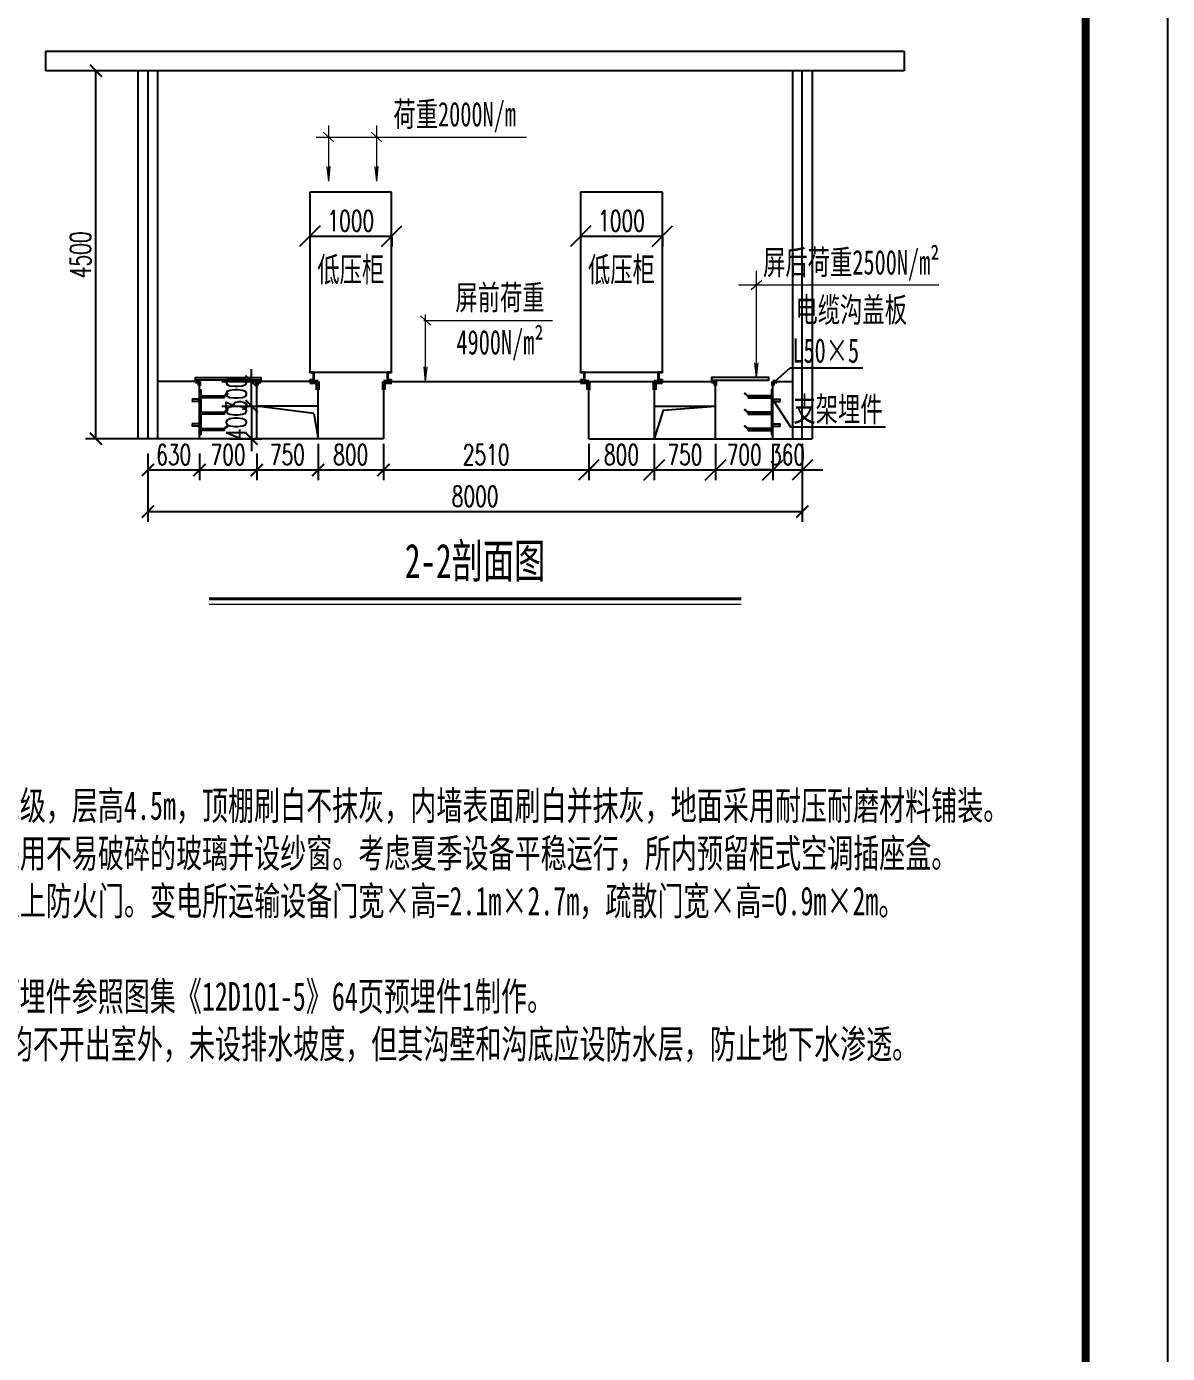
# Model space of a CAD drawing. Header units: millimetres. Extents: x -24326 to 675674, y 148048 to 606396.
# Drawn here: x 641424 to 655374, y 178833 to 195060 of the extents above; entities that cross this region are included whole.
import ezdxf
from ezdxf.enums import TextEntityAlignment as Align

# ---------------------------------------------------------------- set-up
doc = ezdxf.new("R2010")
doc.units = ezdxf.units.MM
doc.linetypes.add('CENTER', pattern=[2, 1.25, -0.25, 0.25, -0.25])
doc.linetypes.add('常规', pattern=[20, 10, 0, 10])
for name, color, linetype, lineweight in [('CAXA0', 7, 'Continuous', 70), ('CAXA0层', 7, 'Continuous', 25), ('SW', 8, 'Continuous', 20), ('中心线', 1, 'CENTER', 20), ('电辅助1', 7, 'Continuous', 0)]:
    doc.layers.add(name, color=color, linetype=linetype, lineweight=lineweight)
for name, color, linetype in [('动力平面导线层', 3, '常规'), ('动力平面设备层', 1, 'Continuous'), ('图框', 7, 'Continuous'), ('文字', 7, 'Continuous'), ('照明平面导线层', 3, 'Continuous'), ('照明平面设备层', 1, 'Continuous'), ('绘制实体层', 7, 'Continuous')]:
    doc.layers.add(name, color=color, linetype=linetype)
doc.styles.add('BcDimText', font='txt.shx', dxfattribs={"width": 0.667, "height": 250, "bigfont": 'hztxt.shx'})
doc.styles.add('EESLTYPE', font='TXT.shx')
doc.styles.add('标准', font='NSimSun.ttf', dxfattribs={"width": 0.667})
doc.linetypes.add('组180_避雷线', pattern='A,1000,["X",EESLTYPE,S=200,R=-180,X=200,Y=100],500', length=1500)
doc.dimstyles.new('BC_DIMLFAC_Arch_100.0000_1.0000_1.0000_0_MM_0_1.5000', dxfattribs={"dimtxt": 250, "dimasz": 150, "dimexe": 125, "dimexo": 62.5, "dimgap": 62.5, "dimtad": 1, "dimdec": 0, "dimzin": 0, "dimdsep": 46, "dimtxsty": 'BcDimText', "dimblk": 'ARCHTICK', "dimcen": 250, "dimadec": 0, "dimazin": 0, "dimtfac": 1, "dimtdec": 4, "dimtix": 1, "dimtmove": 0, "dimatfit": 3, "dimfxl": 1, "dimtolj": 1, "dimtzin": 0, "dimarcsym": 0})
doc.dimstyles.new('BC_DIMLFAC_Arch_100.0000_1.0000_1.0000_0_MM_0_2.5000', dxfattribs={"dimtxt": 250, "dimasz": 250, "dimexe": 125, "dimexo": 62.5, "dimgap": 62.5, "dimtad": 1, "dimdec": 0, "dimzin": 0, "dimdsep": 46, "dimtxsty": 'BcDimText', "dimblk": 'OBLIQUE', "dimcen": 250, "dimadec": 0, "dimazin": 0, "dimtfac": 1, "dimtdec": 4, "dimtix": 1, "dimtmove": 0, "dimatfit": 3, "dimfxl": 1, "dimtolj": 1, "dimtzin": 0, "dimarcsym": 0})

# ---------------------------------------------------------------- blocks, each defined once
blk = doc.blocks.new('_ArchTick')
at = {"color": 0, "linetype": 'ByBlock', "const_width": 0.15}
blk.add_lwpolyline([(-0.5, -0.5), (0.5, 0.5)], dxfattribs=at)
blk = doc.blocks.new('*D183')
at = {"layer": 'Defpoints', "color": 0, "linetype": 'ByBlock', "transparency": 16777216}
for p in [(643538, 189900), (644238, 189900), (644238, 189637)]:
    blk.add_point(p, dxfattribs=at)
at = {"layer": '动力平面导线层', "color": 0, "linetype": 'ByBlock', "lineweight": -2, "transparency": 16777216}
for p, q in [((643538, 189838), (643538, 189512)), ((644238, 189838), (644238, 189512)), ((643538, 189637), (644238, 189637))]:
    blk.add_line(p, q, dxfattribs=at)
at = {"layer": '动力平面导线层', "color": 0, "linetype": 'ByBlock', "lineweight": -2, "transparency": 16777216, "xscale": 150, "yscale": 150, "zscale": 150}
for p, rotation in [((643538, 189637), 180.0033482672131), ((644238, 189637), 0.003348267213036236)]:
    blk.add_blockref('_ArchTick', p, dxfattribs=dict(at, rotation=rotation))
at = {"layer": '动力平面导线层', "color": 0, "linetype": 'ByBlock', "transparency": 16777216, "insert": (643888, 189824), "char_height": 250, "attachment_point": 5, "rotation": 0.0033, "style": 'BcDimText'}
blk.add_mtext('\\A1;700', dxfattribs=at)
blk = doc.blocks.new('*D184')
at = {"layer": 'Defpoints', "color": 0, "linetype": 'ByBlock', "transparency": 16777216}
for p in [(644238, 189900), (644988, 189900), (644988, 189637)]:
    blk.add_point(p, dxfattribs=at)
at = {"layer": '动力平面导线层', "color": 0, "linetype": 'ByBlock', "lineweight": -2, "transparency": 16777216}
for p, q in [((644238, 189838), (644238, 189512)), ((644988, 189838), (644988, 189512)), ((644238, 189637), (644988, 189637))]:
    blk.add_line(p, q, dxfattribs=at)
at = {"layer": '动力平面导线层', "color": 0, "linetype": 'ByBlock', "lineweight": -2, "transparency": 16777216, "xscale": 150, "yscale": 150, "zscale": 150}
for p, rotation in [((644238, 189637), 179.9966354627992), ((644988, 189637), 359.9966354627993)]:
    blk.add_blockref('_ArchTick', p, dxfattribs=dict(at, rotation=rotation))
at = {"layer": '动力平面导线层', "color": 0, "linetype": 'ByBlock', "transparency": 16777216, "insert": (644613, 189824), "char_height": 250, "attachment_point": 5, "rotation": 359.9966, "style": 'BcDimText'}
blk.add_mtext('\\A1;750', dxfattribs=at)
blk = doc.blocks.new('*D185')
at = {"layer": 'Defpoints', "color": 0, "linetype": 'ByBlock', "transparency": 16777216}
for p in [(650908, 189734), (642908, 189637), (650908, 189128)]:
    blk.add_point(p, dxfattribs=at)
at = {"layer": '动力平面导线层', "color": 0, "linetype": 'ByBlock', "lineweight": -2, "transparency": 16777216}
for p, q in [((642908, 189574), (642908, 189003)), ((650908, 189672), (650908, 189003)), ((642908, 189128), (650908, 189128))]:
    blk.add_line(p, q, dxfattribs=at)
at = {"layer": '动力平面导线层', "color": 0, "linetype": 'ByBlock', "lineweight": -2, "transparency": 16777216, "xscale": 150, "yscale": 150, "zscale": 150, "rotation": 180}
blk.add_blockref('_ArchTick', (642908, 189128), dxfattribs=at)
at = {"layer": '动力平面导线层', "color": 0, "linetype": 'ByBlock', "lineweight": -2, "transparency": 16777216, "xscale": 150, "yscale": 150, "zscale": 150}
blk.add_blockref('_ArchTick', (650908, 189128), dxfattribs=at)
at = {"layer": '动力平面导线层', "color": 0, "linetype": 'ByBlock', "transparency": 16777216, "insert": (646908, 189315), "char_height": 250, "attachment_point": 5, "style": 'BcDimText'}
blk.add_mtext('\\A1;8000', dxfattribs=at)
blk = doc.blocks.new('*D186')
at = {"layer": 'Defpoints', "color": 0, "linetype": 'ByBlock', "transparency": 16777216}
for p in [(643849, 190418), (643849, 190019), (644175, 190019)]:
    blk.add_point(p, dxfattribs=at)
at = {"layer": '动力平面设备层', "color": 0, "linetype": 'ByBlock', "lineweight": -2, "transparency": 16777216}
for p, q in [((644175, 190418), (644175, 190568)), ((643911, 190418), (644300, 190418)), ((644175, 190418), (644175, 190019)), ((643911, 190019), (644300, 190019)), ((644175, 190019), (644175, 189869))]:
    blk.add_line(p, q, dxfattribs=at)
at = {"layer": '动力平面设备层', "color": 0, "linetype": 'ByBlock', "lineweight": -2, "transparency": 16777216, "xscale": 150, "yscale": 150, "zscale": 150}
for p, rotation in [((644175, 190418), 270), ((644175, 190019), 90)]:
    blk.add_blockref('_ArchTick', p, dxfattribs=dict(at, rotation=rotation))
at = {"layer": '动力平面设备层', "color": 0, "linetype": 'ByBlock', "lineweight": -3, "transparency": 16777216, "insert": (643988, 190219), "char_height": 250, "attachment_point": 5, "rotation": 90, "style": 'BcDimText'}
blk.add_mtext('\\A1;400', dxfattribs=at)
blk = doc.blocks.new('*D187')
at = {"layer": 'Defpoints', "color": 0, "transparency": 16777216}
for p in [(643749, 190718), (644175, 190718), (643749, 190418)]:
    blk.add_point(p, dxfattribs=at)
at = {"layer": '动力平面导线层', "color": 0, "lineweight": -2, "transparency": 16777216}
for p, q in [((644175, 190718), (644175, 190868)), ((643811, 190718), (644300, 190718)), ((644175, 190418), (644175, 190718)), ((643811, 190418), (644300, 190418)), ((644175, 190418), (644175, 190268))]:
    blk.add_line(p, q, dxfattribs=at)
at = {"layer": '动力平面导线层', "color": 0, "lineweight": -2, "transparency": 16777216, "xscale": 150, "yscale": 150, "zscale": 150}
for p, rotation in [((644175, 190718), 270), ((644175, 190418), 90)]:
    blk.add_blockref('_ArchTick', p, dxfattribs=dict(at, rotation=rotation))
at = {"layer": '动力平面导线层', "color": 0, "transparency": 16777216, "insert": (643988, 190568), "char_height": 250, "attachment_point": 5, "rotation": 90, "style": 'BcDimText'}
blk.add_mtext('\\A1;300', dxfattribs=at)
blk = doc.blocks.new('*D188')
at = {"layer": 'Defpoints', "color": 0, "linetype": 'ByBlock', "transparency": 16777216}
for p in [(644988, 190019), (645788, 190019), (645788, 189637)]:
    blk.add_point(p, dxfattribs=at)
at = {"layer": '动力平面导线层', "color": 0, "linetype": 'ByBlock', "lineweight": -2, "transparency": 16777216}
for p, q in [((644988, 189956), (644988, 189512)), ((645788, 189956), (645788, 189512)), ((644988, 189637), (645788, 189637))]:
    blk.add_line(p, q, dxfattribs=at)
at = {"layer": '动力平面导线层', "color": 0, "linetype": 'ByBlock', "lineweight": -2, "transparency": 16777216, "xscale": 150, "yscale": 150, "zscale": 150, "rotation": 180}
blk.add_blockref('_ArchTick', (644988, 189637), dxfattribs=at)
at = {"layer": '动力平面导线层', "color": 0, "linetype": 'ByBlock', "lineweight": -2, "transparency": 16777216, "xscale": 150, "yscale": 150, "zscale": 150}
blk.add_blockref('_ArchTick', (645788, 189637), dxfattribs=at)
at = {"layer": '动力平面导线层', "color": 0, "linetype": 'ByBlock', "transparency": 16777216, "insert": (645388, 189824), "char_height": 250, "attachment_point": 5, "style": 'BcDimText'}
blk.add_mtext('\\A1;800', dxfattribs=at)
blk = doc.blocks.new('GHD')
at = {"layer": '文字', "color": 0, "linetype": 'ByBlock', "lineweight": 50}
for p, q in [((-50, 0), (0, 0)), ((-50, 0), (-50, -5)), ((0, 0), (0, -50)), ((-50, -5), (-5, -5)), ((-5, -5), (-5, -50)), ((-5, -50), (0, -50))]:
    blk.add_line(p, q, dxfattribs=at)
blk = doc.blocks.new('*D189')
at = {"layer": 'Defpoints', "color": 0, "linetype": 'ByBlock', "transparency": 16777216}
for p in [(645788, 190019), (648298, 190019), (648298, 189637)]:
    blk.add_point(p, dxfattribs=at)
at = {"layer": '动力平面导线层', "color": 0, "linetype": 'ByBlock', "lineweight": -2, "transparency": 16777216}
for p, q in [((645788, 189956), (645788, 189512)), ((648298, 189956), (648298, 189512)), ((645788, 189637), (648298, 189637))]:
    blk.add_line(p, q, dxfattribs=at)
at = {"layer": '动力平面导线层', "color": 0, "linetype": 'ByBlock', "lineweight": -2, "transparency": 16777216, "xscale": 150, "yscale": 150, "zscale": 150, "rotation": 180}
blk.add_blockref('_ArchTick', (645788, 189637), dxfattribs=at)
at = {"layer": '动力平面导线层', "color": 0, "linetype": 'ByBlock', "lineweight": -2, "transparency": 16777216, "xscale": 150, "yscale": 150, "zscale": 150}
blk.add_blockref('_ArchTick', (648298, 189637), dxfattribs=at)
at = {"layer": '动力平面导线层', "color": 0, "linetype": 'ByBlock', "transparency": 16777216, "insert": (647043, 189824), "char_height": 250, "attachment_point": 5, "style": 'BcDimText'}
blk.add_mtext('\\A1;2510', dxfattribs=at)
blk = doc.blocks.new('_Oblique')
at = {"color": 0, "linetype": 'ByBlock', "lineweight": -2}
blk.add_line((-0.5, -0.5), (0.5, 0.5), dxfattribs=at)
blk = doc.blocks.new('*D190')
at = {"layer": 'Defpoints', "color": 0, "transparency": 16777216}
for p in [(648298, 190019), (649098, 190019), (649098, 189637)]:
    blk.add_point(p, dxfattribs=at)
at = {"layer": '照明平面导线层', "color": 0, "lineweight": -2, "transparency": 16777216}
for p, q in [((648298, 189956), (648298, 189512)), ((649098, 189956), (649098, 189512)), ((648298, 189637), (649098, 189637))]:
    blk.add_line(p, q, dxfattribs=at)
at = {"layer": '照明平面导线层', "color": 0, "lineweight": -2, "transparency": 16777216, "xscale": 250, "yscale": 250, "zscale": 250, "rotation": 180}
blk.add_blockref('_Oblique', (648298, 189637), dxfattribs=at)
at = {"layer": '照明平面导线层', "color": 0, "lineweight": -2, "transparency": 16777216, "xscale": 250, "yscale": 250, "zscale": 250}
blk.add_blockref('_Oblique', (649098, 189637), dxfattribs=at)
at = {"layer": '照明平面导线层', "color": 0, "lineweight": -3, "transparency": 16777216, "insert": (648698, 189824), "char_height": 250, "attachment_point": 5, "style": 'BcDimText'}
blk.add_mtext('\\A1;800', dxfattribs=at)
blk = doc.blocks.new('*D191')
at = {"layer": 'Defpoints', "color": 0, "transparency": 16777216}
for p in [(649098, 190019), (649848, 190019), (649848, 189637)]:
    blk.add_point(p, dxfattribs=at)
at = {"layer": '照明平面导线层', "color": 0, "lineweight": -2, "transparency": 16777216}
for p, q in [((649098, 189956), (649098, 189512)), ((649848, 189956), (649848, 189512)), ((649098, 189637), (649848, 189637))]:
    blk.add_line(p, q, dxfattribs=at)
at = {"layer": '照明平面导线层', "color": 0, "lineweight": -2, "transparency": 16777216, "xscale": 250, "yscale": 250, "zscale": 250, "rotation": 180}
blk.add_blockref('_Oblique', (649098, 189637), dxfattribs=at)
at = {"layer": '照明平面导线层', "color": 0, "lineweight": -2, "transparency": 16777216, "xscale": 250, "yscale": 250, "zscale": 250}
blk.add_blockref('_Oblique', (649848, 189637), dxfattribs=at)
at = {"layer": '照明平面导线层', "color": 0, "lineweight": -3, "transparency": 16777216, "insert": (649473, 189824), "char_height": 250, "attachment_point": 5, "style": 'BcDimText'}
blk.add_mtext('\\A1;750', dxfattribs=at)
blk = doc.blocks.new('*D192')
at = {"layer": 'Defpoints', "color": 0, "transparency": 16777216}
for p in [(649848, 190019), (650548, 190019), (650548, 189637)]:
    blk.add_point(p, dxfattribs=at)
at = {"layer": '照明平面导线层', "color": 0, "lineweight": -2, "transparency": 16777216}
for p, q in [((649848, 189956), (649848, 189512)), ((650548, 189956), (650548, 189512)), ((649848, 189637), (650548, 189637))]:
    blk.add_line(p, q, dxfattribs=at)
at = {"layer": '照明平面导线层', "color": 0, "lineweight": -2, "transparency": 16777216, "xscale": 250, "yscale": 250, "zscale": 250, "rotation": 180}
blk.add_blockref('_Oblique', (649848, 189637), dxfattribs=at)
at = {"layer": '照明平面导线层', "color": 0, "lineweight": -2, "transparency": 16777216, "xscale": 250, "yscale": 250, "zscale": 250}
blk.add_blockref('_Oblique', (650548, 189637), dxfattribs=at)
at = {"layer": '照明平面导线层', "color": 0, "lineweight": -3, "transparency": 16777216, "insert": (650198, 189824), "char_height": 250, "attachment_point": 5, "style": 'BcDimText'}
blk.add_mtext('\\A1;700', dxfattribs=at)
blk = doc.blocks.new('*D193')
at = {"layer": 'Defpoints', "color": 0, "transparency": 16777216}
for p in [(650548, 190019), (650908, 190019), (650908, 189637)]:
    blk.add_point(p, dxfattribs=at)
at = {"layer": '照明平面导线层', "color": 0, "lineweight": -2, "transparency": 16777216}
for p, q in [((650548, 189956), (650548, 189512)), ((650908, 189956), (650908, 189512)), ((650548, 189637), (650298, 189637)), ((650548, 189637), (650908, 189637)), ((650908, 189637), (651158, 189637))]:
    blk.add_line(p, q, dxfattribs=at)
at = {"layer": '照明平面导线层', "color": 0, "lineweight": -2, "transparency": 16777216, "xscale": 250, "yscale": 250, "zscale": 250}
blk.add_blockref('_Oblique', (650548, 189637), dxfattribs=at)
at = {"layer": '照明平面导线层', "color": 0, "lineweight": -2, "transparency": 16777216, "xscale": 250, "yscale": 250, "zscale": 250, "rotation": 180}
blk.add_blockref('_Oblique', (650908, 189637), dxfattribs=at)
at = {"layer": '照明平面导线层', "color": 0, "lineweight": -3, "transparency": 16777216, "insert": (650728, 189824), "char_height": 250, "attachment_point": 5, "style": 'BcDimText'}
blk.add_mtext('\\A1;360', dxfattribs=at)
blk = doc.blocks.new('*D194')
at = {"layer": 'Defpoints', "color": 0, "linetype": 'ByBlock', "transparency": 16777216}
for p in [(642908, 189900), (643538, 189900), (643538, 189637)]:
    blk.add_point(p, dxfattribs=at)
at = {"layer": '动力平面导线层', "color": 0, "linetype": 'ByBlock', "lineweight": -2, "transparency": 16777216}
for p, q in [((642908, 189838), (642908, 189512)), ((643538, 189838), (643538, 189512)), ((642908, 189637), (643538, 189637))]:
    blk.add_line(p, q, dxfattribs=at)
at = {"layer": '动力平面导线层', "color": 0, "linetype": 'ByBlock', "lineweight": -2, "transparency": 16777216, "xscale": 150, "yscale": 150, "zscale": 150}
for p, rotation in [((642908, 189637), 180.0037205223427), ((643538, 189637), 0.003720522342726344)]:
    blk.add_blockref('_ArchTick', p, dxfattribs=dict(at, rotation=rotation))
at = {"layer": '动力平面导线层', "color": 0, "linetype": 'ByBlock', "transparency": 16777216, "insert": (643223, 189824), "char_height": 250, "attachment_point": 5, "rotation": 0.0037, "style": 'BcDimText'}
blk.add_mtext('\\A1;630', dxfattribs=at)
blk = doc.blocks.new('*D195')
at = {"layer": 'Defpoints', "color": 0, "transparency": 16777216}
for p in [(644888, 192553), (645888, 192553), (645888, 192496)]:
    blk.add_point(p, dxfattribs=at)
at = {"layer": '照明平面导线层', "color": 0, "lineweight": -2, "transparency": 16777216}
for p, q in [((644888, 192496), (645888, 192496)), ((644888, 192490), (644888, 192371)), ((645888, 192490), (645888, 192371))]:
    blk.add_line(p, q, dxfattribs=at)
at = {"layer": '照明平面导线层', "color": 0, "lineweight": -2, "transparency": 16777216, "xscale": 250, "yscale": 250, "zscale": 250, "rotation": 180}
blk.add_blockref('_Oblique', (644888, 192496), dxfattribs=at)
at = {"layer": '照明平面导线层', "color": 0, "lineweight": -2, "transparency": 16777216, "xscale": 250, "yscale": 250, "zscale": 250}
blk.add_blockref('_Oblique', (645888, 192496), dxfattribs=at)
at = {"layer": '照明平面导线层', "color": 0, "lineweight": -3, "transparency": 16777216, "insert": (645388, 192684), "char_height": 250, "attachment_point": 5, "style": 'BcDimText'}
blk.add_mtext('\\A1;1000', dxfattribs=at)
blk = doc.blocks.new('*D196')
at = {"layer": 'Defpoints', "color": 0, "transparency": 16777216}
for p in [(648198, 192553), (649198, 192553), (649198, 192496)]:
    blk.add_point(p, dxfattribs=at)
at = {"layer": '照明平面导线层', "color": 0, "lineweight": -2, "transparency": 16777216}
for p, q in [((648198, 192496), (649198, 192496)), ((648198, 192490), (648198, 192371)), ((649198, 192490), (649198, 192371))]:
    blk.add_line(p, q, dxfattribs=at)
at = {"layer": '照明平面导线层', "color": 0, "lineweight": -2, "transparency": 16777216, "xscale": 250, "yscale": 250, "zscale": 250, "rotation": 180}
blk.add_blockref('_Oblique', (648198, 192496), dxfattribs=at)
at = {"layer": '照明平面导线层', "color": 0, "lineweight": -2, "transparency": 16777216, "xscale": 250, "yscale": 250, "zscale": 250}
blk.add_blockref('_Oblique', (649198, 192496), dxfattribs=at)
at = {"layer": '照明平面导线层', "color": 0, "lineweight": -3, "transparency": 16777216, "insert": (648698, 192684), "char_height": 250, "attachment_point": 5, "style": 'BcDimText'}
blk.add_mtext('\\A1;1000', dxfattribs=at)
blk = doc.blocks.new('*D197')
at = {"color": 0, "lineweight": -2, "transparency": 16777216}
for p, q in [((642726, 194519), (642146, 194519)), ((642271, 190019), (642271, 194519)), ((642726, 190019), (642146, 190019))]:
    blk.add_line(p, q, dxfattribs=at)
at = {"layer": 'Defpoints', "color": 0, "transparency": 16777216}
for p in [(642271, 194519), (642788, 194519), (642788, 190019)]:
    blk.add_point(p, dxfattribs=at)
at = {"color": 0, "lineweight": -2, "transparency": 16777216, "xscale": 150, "yscale": 150, "zscale": 150}
for p, rotation in [((642271, 194519), 90), ((642271, 190019), 270)]:
    blk.add_blockref('_ArchTick', p, dxfattribs=dict(at, rotation=rotation))
at = {"color": 0, "transparency": 16777216, "insert": (642083, 192269), "char_height": 250, "attachment_point": 5, "rotation": 90, "style": 'BcDimText'}
blk.add_mtext('\\A1;4500', dxfattribs=at)

msp = doc.modelspace()

# ---------------------------------------------------------------- linework, layer by layer
at = {"color": 0}
msp.add_line((644988.2, 190718.3), (644238.1, 190718.3), dxfattribs=at)
at = {"color": 2}
for p, q in [((643554.7, 190068.8), (643538.1, 190068.8)), ((650531.6, 190068.8), (650548.2, 190068.8))]:
    msp.add_line(p, q, dxfattribs=at)
for points in [[(643538.1, 190068.8), (643538.1, 190618.8), (643554.7, 190618.8), (643554.7, 190068.8)], [(650548.2, 190068.8), (650548.2, 190618.8), (650531.6, 190618.8), (650531.6, 190068.8)]]:
    msp.add_lwpolyline(points, dxfattribs=at)
at = {"layer": 'CAXA0', "linetype": 'ByBlock', "lineweight": 0}
for p, q in [((645054.7, 193763.4), (645182.4, 193650.2)), ((645118.6, 193169.7), (645118.6, 193849.1)), ((645641.1, 193763.4), (645768.7, 193650.2)), ((645704.9, 193169.9), (645704.9, 193849.1)), ((644964.2, 193706.8), (647537.9, 193706.8)), ((645118.6, 193169.7), (645099.4, 193348.5)), ((645118.6, 193169.7), (645136.3, 193348.5)), ((645704.9, 193169.9), (645685.7, 193348.8)), ((645704.9, 193169.9), (645722.6, 193348.8)), ((650348.2, 190766.6), (650348.2, 192072.8)), ((652579.6, 191895.8), (650130.6, 191895.8)), ((650412, 191952.4), (650284.4, 191839.2)), ((646238.8, 191521.9), (646366.4, 191408.7)), ((646302.6, 190718.8), (646302.6, 191536.7)), ((646281.3, 191465.3), (647853.9, 191465.3)), ((646302.6, 190718.8), (646283.5, 190897.7)), ((646302.6, 190718.8), (646320.3, 190897.7)), ((650348.2, 190766.6), (650330.4, 190945.5)), ((650348.2, 190766.6), (650367.3, 190945.5))]:
    msp.add_line(p, q, dxfattribs=at)
at = {"layer": 'CAXA0层', "color": 2, "linetype": 'ByBlock', "lineweight": 40}
msp.add_line((643655, 188060.4), (650161.3, 188060.4), dxfattribs=at)
at = {"layer": 'CAXA0层', "color": 2, "linetype": 'ByBlock', "lineweight": 0}
msp.add_line((643655, 187995), (650161.3, 187995), dxfattribs=at)
at = {"layer": '中心线', "linetype": 'ByBlock', "lineweight": 25, "ltscale": 10}
for p, q in [((642908.1, 194517.7), (642908.1, 190018.7)), ((650908.2, 190018.7), (650908.2, 194517.7))]:
    msp.add_line(p, q, dxfattribs=at)
at = {"layer": '动力平面导线层', "color": 0, "linetype": 'ByBlock'}
for p, q in [((641661.1, 194757.7), (652155.3, 194757.7)), ((641661.1, 194517.7), (641661.1, 194757.7)), ((652155.3, 194757.7), (652155.3, 194517.7)), ((652155.3, 194517.7), (641661.1, 194517.7))]:
    msp.add_line(p, q, dxfattribs=at)
at = {"layer": '动力平面设备层', "color": 0, "linetype": 'ByBlock', "lineweight": -3, "ltscale": 100}
for p, q in [((643538.1, 190718.3), (643028.1, 190718.3)), ((643538.1, 190018.7), (643538.1, 190718.3)), ((644238.2, 190018.7), (644238.2, 190718.3)), ((644988.2, 190018.7), (644988.2, 190718.3)), ((648298.1, 190018.7), (648298.1, 190718.3)), ((649848.1, 190018.7), (649848.1, 190718.3)), ((650548.1, 190018.7), (650548.1, 190718.3)), ((650548.1, 190718.3), (650788.1, 190718.3))]:
    msp.add_line(p, q, dxfattribs=at)
at = {"layer": '图框', "linetype": 'Continuous', "lineweight": 100, "const_width": 100}
msp.add_lwpolyline([(598473.6, 168047.8), (654373.6, 168047.8), (654373.6, 208047.8), (598473.6, 208047.8)], close=True, dxfattribs=at)
at = {"layer": '文字', "color": 0, "linetype": 'ByBlock', "lineweight": -3}
for p, q in [((642788.1, 190018.7), (642788.1, 194517.7)), ((643028.1, 190018.7), (643028.1, 194517.7)), ((650788.1, 194517.7), (650788.1, 190018.7)), ((651028.1, 194517.7), (651028.1, 190018.7))]:
    msp.add_line(p, q, dxfattribs=at)
at = {"layer": '文字', "linetype": 'ByBlock', "lineweight": -3}
for p, q in [((645887.8, 193035.4), (644887.8, 193035.4)), ((644887.8, 193035.4), (644887.8, 190835.2)), ((645887.8, 190834.9), (645887.8, 193035.4)), ((649197.7, 193035.4), (648197.7, 193035.4)), ((648197.7, 193035.4), (648197.7, 190835.2)), ((649197.7, 190834.9), (649197.7, 193035.4)), ((644887.8, 190835.2), (645887.8, 190835.1)), ((648197.7, 190835.2), (649197.7, 190835.1)), ((645788.1, 190718.8), (645788.1, 190018.7)), ((649098.1, 190718.8), (649098.1, 190018.7))]:
    msp.add_line(p, q, dxfattribs=at)
at = {"layer": '文字', "color": 6, "linetype": 'ByBlock', "lineweight": 30}
for p, q in [((644887.8, 190834.9), (644937.8, 190834.9)), ((644887.8, 190834.9), (644887.8, 190829.9)), ((644932.8, 190829.9), (644887.8, 190829.9)), ((644932.8, 190830.2), (644932.8, 190740.2)), ((644937.8, 190735.2), (644937.8, 190835.2)), ((645837.8, 190734.9), (645837.8, 190834.9)), ((645837.8, 190834.9), (645887.8, 190834.9)), ((645842.8, 190829.9), (645842.8, 190739.9)), ((645842.8, 190829.9), (645887.8, 190829.9)), ((645887.8, 190834.9), (645887.8, 190829.9)), ((648197.7, 190834.9), (648247.7, 190834.9)), ((648197.7, 190834.9), (648197.7, 190829.9)), ((648242.7, 190829.9), (648197.7, 190829.9)), ((648242.7, 190830.2), (648242.7, 190740.2)), ((648247.7, 190735.2), (648247.7, 190835.2)), ((649147.7, 190734.9), (649147.7, 190834.9)), ((649147.7, 190834.9), (649197.7, 190834.9)), ((649152.7, 190829.9), (649152.7, 190739.9)), ((649152.7, 190829.9), (649197.7, 190829.9)), ((649197.7, 190834.9), (649197.7, 190829.9)), ((644887.8, 190740.2), (644887.8, 190735.2)), ((644932.8, 190740.2), (644887.8, 190740.2)), ((644937.8, 190735.2), (644887.8, 190735.2)), ((645837.8, 190734.9), (645887.8, 190734.9)), ((645842.8, 190739.9), (645887.8, 190739.9)), ((645887.8, 190739.9), (645887.8, 190734.9)), ((648197.7, 190740.2), (648197.7, 190735.2)), ((648242.7, 190740.2), (648197.7, 190740.2)), ((648247.7, 190735.2), (648197.7, 190735.2)), ((649147.7, 190734.9), (649197.7, 190734.9)), ((649152.7, 190739.9), (649197.7, 190739.9)), ((649197.7, 190739.9), (649197.7, 190734.9))]:
    msp.add_line(p, q, dxfattribs=at)
at = {"layer": '文字', "color": 1, "linetype": 'ByBlock', "lineweight": -3}
for p, q in [((644388.2, 190418.4), (644238.2, 190418.4)), ((644988.2, 190418.4), (644238.2, 190418.4)), ((644934.8, 190328.5), (644238.2, 190418.4)), ((649098.1, 190418.4), (649848.1, 190418.4)), ((649207.2, 190368.1), (649098.1, 190018.7)), ((649207.2, 190368.1), (649848.1, 190418.4)), ((644934.8, 190328.5), (644988.2, 190018.7))]:
    msp.add_line(p, q, dxfattribs=at)
at = {"layer": '照明平面导线层', "color": 0, "lineweight": -3}
for p, q in [((650573.2, 190718.3), (650759.5, 190884.5)), ((650759.5, 190884.5), (651650.4, 190884.5)), ((645788.2, 190718.3), (649848.2, 190718.3)), ((650553.2, 190491.2), (650763, 190166.6)), ((645788.1, 190018.7), (642638.1, 190018.7)), ((648298.1, 190018.7), (651028.1, 190018.7)), ((650763, 190166.6), (651927, 190166.6))]:
    msp.add_line(p, q, dxfattribs=at)
at = {"layer": '照明平面导线层', "color": 3, "lineweight": -3}
for p, q in [((643533.1, 190502.5), (643445.4, 190502.5)), ((643445.4, 190502.5), (643460.5, 190491.8)), ((650553.2, 190502.5), (650640.8, 190502.5)), ((650640.8, 190502.5), (650625.7, 190491.8)), ((643445.4, 190473), (643460.5, 190483.7)), ((643533.1, 190473), (643445.4, 190473)), ((650553.2, 190473), (650640.8, 190473)), ((650640.8, 190473), (650625.7, 190483.7)), ((643533.1, 190202.5), (643445.4, 190202.5)), ((643445.4, 190202.5), (643460.5, 190191.8)), ((643445.4, 190173), (643460.5, 190183.7)), ((650553.2, 190202.5), (650640.8, 190202.5)), ((650640.8, 190202.5), (650625.7, 190191.8)), ((650640.8, 190173), (650625.7, 190183.7)), ((643533.1, 190173), (643445.4, 190173)), ((650553.2, 190173), (650640.8, 190173))]:
    msp.add_line(p, q, dxfattribs=at)
at = {"layer": '照明平面导线层', "color": 0, "lineweight": -3}
for points in [[(644288.1, 190734.2), (643488.1, 190734.2), (643488.1, 190766.6), (644288.1, 190766.6)], [(649798.2, 190734.2), (650498.2, 190734.2), (650498.2, 190766.6), (649798.2, 190766.6)]]:
    msp.add_lwpolyline(points, close=True, dxfattribs=at)
at = {"layer": '照明平面导线层', "color": 6, "linetype": '组180_避雷线', "lineweight": -3, "const_width": 10}
for points in [[(643533.1, 190520.1), (643533.1, 190462.4)], [(650553.2, 190520.1), (650553.2, 190462.4)], [(643533.1, 190220.1), (643533.1, 190162.4)], [(650553.2, 190220.1), (650553.2, 190162.4)]]:
    msp.add_lwpolyline(points, dxfattribs=at)
at = {"layer": '照明平面设备层', "color": 0, "lineweight": -3, "ltscale": 100}
msp.add_lwpolyline([(595973.6, 209047.8), (655373.6, 209047.8), (655373.6, 167047.8), (595973.6, 167047.8)], close=True, dxfattribs=at)
at = {"layer": '绘制实体层', "color": 2, "linetype": 'ByBlock'}
for points in [[(643538.1, 190543.7), (643838.1, 190543.7), (643838.1, 190518.7), (643538.1, 190518.7)], [(643538.1, 190536.7), (643838.1, 190536.7)], [(643838.1, 190536.7), (643838.1, 190543.7), (643880.9, 190578.2), (643884.3, 190574), (643838.1, 190536.7)], [(650248.2, 190536.7), (650248.2, 190543.7), (650205.4, 190578.2), (650202, 190574), (650248.2, 190536.7)], [(650548.2, 190543.7), (650248.2, 190543.7), (650248.2, 190518.7), (650548.2, 190518.7)], [(650548.2, 190536.7), (650248.2, 190536.7)], [(643538.1, 190343.7), (643838.1, 190343.7), (643838.1, 190318.7), (643538.1, 190318.7)], [(643538.1, 190336.7), (643838.1, 190336.7)], [(643838.1, 190336.7), (643838.1, 190343.7), (643880.9, 190378.2), (643884.3, 190374), (643838.1, 190336.7)], [(650248.2, 190336.7), (650248.2, 190343.7), (650205.4, 190378.2), (650202, 190374), (650248.2, 190336.7)], [(650548.2, 190343.7), (650248.2, 190343.7), (650248.2, 190318.7), (650548.2, 190318.7)], [(650548.2, 190336.7), (650248.2, 190336.7)], [(643838.1, 190136.7), (643838.1, 190143.7), (643880.9, 190178.2), (643884.3, 190174), (643838.1, 190136.7)], [(650248.2, 190136.7), (650248.2, 190143.7), (650205.4, 190178.2), (650202, 190174), (650248.2, 190136.7)], [(643538.1, 190143.7), (643838.1, 190143.7), (643838.1, 190118.7), (643538.1, 190118.7)], [(643538.1, 190136.7), (643838.1, 190136.7)], [(650548.2, 190143.7), (650248.2, 190143.7), (650248.2, 190118.7), (650548.2, 190118.7)], [(650548.2, 190136.7), (650248.2, 190136.7)]]:
    msp.add_lwpolyline(points, dxfattribs=at)

# ---------------------------------------------------------------- block references
at = {"layer": '照明平面导线层', "color": 4, "lineweight": -3}
for p in [(643538.1, 190718.3), (649848.2, 190718.3)]:
    msp.add_blockref('GHD', p, dxfattribs=at)
at = {"layer": '照明平面导线层', "color": 4, "lineweight": -3, "xscale": -1}
for p in [(644238.1, 190718.3), (650548.1, 190718.3)]:
    msp.add_blockref('GHD', p, dxfattribs=at)
at = {"layer": '照明平面导线层', "color": 4, "lineweight": -3, "yscale": 2, "zscale": 2}
for p, xscale in [((644988.2, 190718.3), 2), ((645788.2, 190718.3), -2), ((648298.1, 190718.3), 2), ((649098.1, 190718.3), -2)]:
    msp.add_blockref('GHD', p, dxfattribs=dict(at, xscale=xscale))

# ---------------------------------------------------------------- texts
at = {"layer": 'SW', "color": 2, "linetype": 'ByBlock', "lineweight": 25, "style": '标准', "width": 0.667}
msp.add_text('2-2剖面图', height=420, dxfattribs=at).set_placement((646908.2, 188315.5), align=Align.CENTER)
at = {"layer": 'SW', "color": 7, "linetype": 'ByBlock', "lineweight": 25, "insert": (633860.1, 186292.6), "char_height": 350, "width": 20453.327, "attachment_point": 1, "style": '标准'}
msp.add_mtext('变电所土建条件：\\P    1、低压变电所火灾危险性为丁类，耐火等级为二级，层高4.5m，顶棚刷白不抹灰，内墙表面刷白并抹灰，地面采用耐压耐磨材料铺装。\\P    2、变电所设能开启的自然采光窗，自然采光窗采用不易破碎的玻璃并设纱窗。考虑夏季设备平稳运行，所内预留柜式空调插座盒。\\P    3、变电所通往室外的门向外开启，采用丙级及以上防火门。变电所运输设备门宽×高=2.1m×2.7m，疏散门宽×高=0.9m×2m。\\P    4、变电所电缆沟深0.7m。\\P    5、电缆沟支架统一采用L50×5角钢材质，支架预埋件参照图集《12D101-5》64页预埋件1制作。\\P    6、电缆沟支架每隔0.8米设置一组。所有电缆沟均不开出室外，未设排水坡度，但其沟壁和沟底应设防水层，防止地下水渗透。\\P    7、所有电缆沟安装金属件均采用热镀锌材质。', dxfattribs=at)
at = {"layer": '电辅助1', "color": 7, "linetype": 'ByBlock', "lineweight": 25, "style": '标准', "width": 0.667}
for s, p in [('荷重2000N/m', (646658.3, 193838.3)), ('低压柜', (645387.8, 191939)), ('低压柜', (648697.7, 191939)), ('屏后荷重2500N/m²', (651507, 192027.3)), ('屏前荷重', (647212.5, 191596.8)), ('电缆沟盖板', (651507, 191446.6)), ('4900N/m²', (647212.5, 191049.5)), ('L50×5', (651195.4, 190948.1)), ('支架埋件', (651345, 190230.1))]:
    msp.add_text(s, height=300, dxfattribs=at).set_placement(p, align=Align.CENTER)

# ---------------------------------------------------------------- dimensions: what is measured, and where the dimension line sits
at = {"color": 3}
dim = msp.add_linear_dim(base=(642270.5, 194518.7), p1=(642788.1, 190018.7), p2=(642788.1, 194518.7), angle=90, dimstyle='BC_DIMLFAC_Arch_100.0000_1.0000_1.0000_0_MM_0_1.5000', dxfattribs=at)
dim.commit()
dim.dimension.update_dxf_attribs({"geometry": '*D197', "text_midpoint": (642083, 192268.7)})
at = {"layer": '动力平面导线层', "color": 3}
dim = msp.add_linear_dim(base=(644175.4, 190718.2), p1=(643748.9, 190418.4), p2=(643748.9, 190718.2), angle=90, dimstyle='BC_DIMLFAC_Arch_100.0000_1.0000_1.0000_0_MM_0_1.5000', dxfattribs=at)
dim.commit()
dim.dimension.update_dxf_attribs({"geometry": '*D187', "text_midpoint": (643987.9, 190568.3)})
at = {"layer": '动力平面导线层', "color": 3, "linetype": 'ByBlock'}
for base, p1, p2, picture, middle in [((645788.1, 189637), (644988.2, 190018.7), (645788.1, 190018.7), '*D188', (645388.2, 189824.5)), ((648298.1, 189637), (645788.1, 190018.7), (648298.1, 190018.7), '*D189', (647043.1, 189824.5)), ((650908.2, 189127.9), (642908.1, 189636.9), (650908.2, 189734.1), '*D185', (646908.2, 189315.4))]:
    dim = msp.add_linear_dim(base=base, p1=p1, p2=p2, dimstyle='BC_DIMLFAC_Arch_100.0000_1.0000_1.0000_0_MM_0_1.5000', dxfattribs=at)
    dim.commit()
    dim.dimension.update_dxf_attribs({"geometry": picture, "text_midpoint": middle})
for p1, p2, distance, picture, middle in [((642908.1, 189900.1), (643538.1, 189900.1), -263.2, '*D194', (643223.1, 189824.4)), ((643538.1, 189900.1), (644238.2, 189900.1), -263.2, '*D183', (643888.2, 189824.4)), ((644238.2, 189900.1), (644988.2, 189900.1), -263.1, '*D184', (644613.2, 189824.5))]:
    dim = msp.add_aligned_dim(p1=p1, p2=p2, distance=distance, dimstyle='BC_DIMLFAC_Arch_100.0000_1.0000_1.0000_0_MM_0_1.5000', dxfattribs=at)
    dim.commit()
    dim.dimension.update_dxf_attribs({"geometry": picture, "text_midpoint": middle})
at = {"layer": '动力平面设备层', "color": 3, "linetype": 'ByBlock', "lineweight": -3}
dim = msp.add_linear_dim(base=(644175.4, 190018.7), p1=(643848.9, 190418.4), p2=(643848.9, 190018.7), angle=90, dimstyle='BC_DIMLFAC_Arch_100.0000_1.0000_1.0000_0_MM_0_1.5000', dxfattribs=at)
dim.commit()
dim.dimension.update_dxf_attribs({"geometry": '*D186', "text_midpoint": (643987.9, 190218.6)})
at = {"layer": '照明平面导线层', "color": 3, "lineweight": -3}
for base, p1, p2, picture, middle in [((645887.8, 192496.5), (644887.8, 192552.9), (645887.8, 192552.9), '*D195', (645387.8, 192684)), ((649197.7, 192496.5), (648197.7, 192552.9), (649197.7, 192552.9), '*D196', (648697.7, 192684)), ((649098.1, 189637), (648298.1, 190018.7), (649098.1, 190018.7), '*D190', (648698.1, 189824.5)), ((649848.1, 189637), (649098.1, 190018.7), (649848.1, 190018.7), '*D191', (649473.1, 189824.5)), ((650548.1, 189637), (649848.1, 190018.7), (650548.1, 190018.7), '*D192', (650198.1, 189824.5)), ((650908.2, 189637), (650548.1, 190018.7), (650908.2, 190018.7), '*D193', (650728.2, 189824.5))]:
    dim = msp.add_linear_dim(base=base, p1=p1, p2=p2, dimstyle='BC_DIMLFAC_Arch_100.0000_1.0000_1.0000_0_MM_0_2.5000', dxfattribs=at)
    dim.commit()
    dim.dimension.update_dxf_attribs({"geometry": picture, "text_midpoint": middle})

doc.saveas('drawing.dxf')
